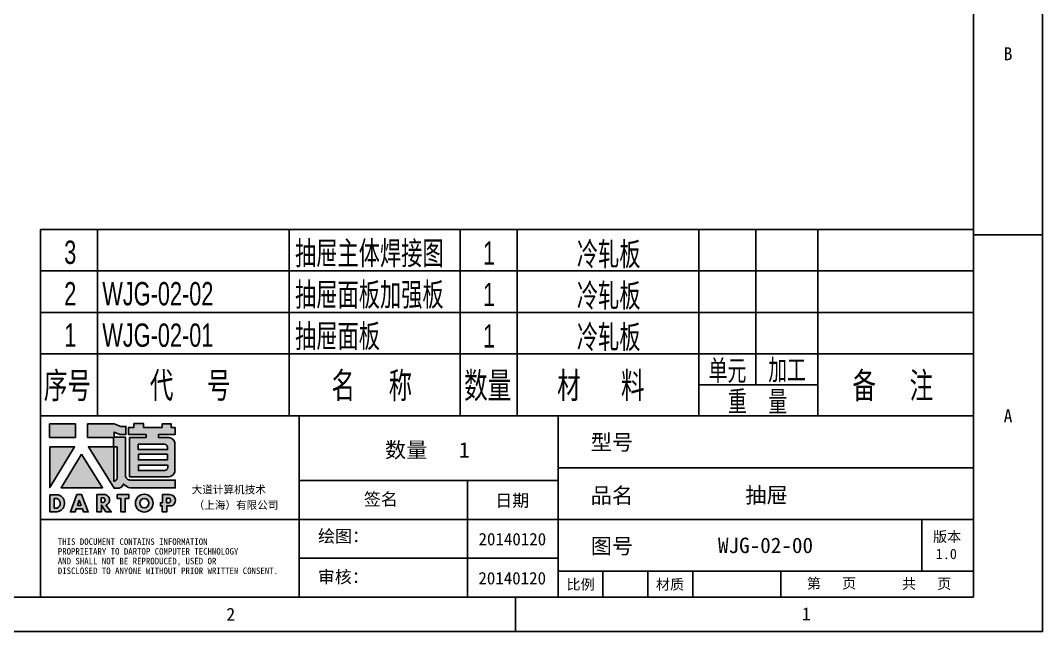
# Model space of a CAD drawing. Header units: millimetres. Extents: x 13106 to 40242, y 18888 to 28426.
# Drawn here: x 22731 to 24116, y 18888 to 19717 of the extents above; entities that cross this region are included whole.
import ezdxf
from ezdxf.enums import TextEntityAlignment as Align

# ---------------------------------------------------------------- set-up
doc = ezdxf.new("R2010")
doc.units = ezdxf.units.MM
for name, color, linetype in [('1轮廓实线层', 7, 'Continuous'), ('2细线层', 4, 'Continuous'), ('4', 7, 'Continuous'), ('6文字层', 3, 'Continuous'), ('print', 30, 'Continuous'), ('图框层', 7, 'Continuous')]:
    doc.layers.add(name, color=color, linetype=linetype)
doc.styles.add('Dartop', font='')
doc.styles.add('hzHT', font='simhei.ttf')
doc.styles.add('PC_TEXTSTYLE', font='arial.ttf', dxfattribs={"width": 0.8})
doc.styles.get('Dartop').set_extended_font_data('FangSong_GB2312')

# ---------------------------------------------------------------- blocks, each defined once
blk = doc.blocks.new('dadao')
for p, q in [((48, 19.2), (44.9, 10.4)), ((51.2, 10.4), (48, 19.2)), ((44.9, 10.4), (51.2, 10.4))]:
    blk.add_line(p, q)
for points in [[(41.8, 121.6), (41.8, 143.7), (-0.4, 143.7), (-0.4, 121.6), (41.8, 121.6)], [(104.8, 122), (104.8, 130.3), (114.1, 126.3), (124.2, 126.3), (124.2, 139.6), (115.9, 139.6), (105.1, 143.9), (61.5, 143.9)], [(61.7, 144), (61.7, 121.3), (103.9, 121.3)], [(113.4, 38.7), (105.1, 38.7), (63, 106.5), (103.9, 106.5), (103.9, 120.9), (103.9, 121.3)], [(109.7, 53.6), (109.7, 106.2), (104.3, 106.2), (104.3, 50.4), (106.6, 50.4)], [(144.6, 94.4), (144.6, 84.8), (192, 84.8), (192, 94.1), (144.9, 94.1)], [(120.2, 45), (119.5, 45), (119.5, 44.6)], [(0, 28), (0, 0), (11.8, 0)], [(0.1, 28), (14, 28)], [(7.1, 21.8), (7.1, 6.1), (12, 6.1)], [(7.1, 21.8), (11.4, 21.8)], [(76.8, 28.2), (76.8, 0), (84.1, 0), (84.1, 11.1), (91.6, -0.1), (100.3, -0.1), (91.7, 11.1)], [(76.8, 28.2), (90.6, 28.2)], [(84, 22.7), (84, 15.3), (87.2, 15.3)], [(84, 22.7), (87.3, 22.7)], [(183.7, 0), (183.7, 9.6), (180.6, 9.6), (180.6, 14.9), (183.8, 14.9), (183.8, 28.1), (196.1, 28.1), (196.5, 28.1)], [(194.9, 22.3), (190.8, 22.3), (190.8, 15), (194.4, 15)], [(183.7, 0), (190.9, 0), (190.9, 9.6), (198.8, 9.6)]]:
    blk.add_lwpolyline(points)
blk.add_lwpolyline([(137.1, 144.2), (137.1, 137.9), (128.3, 137.9), (128.3, 126.5), (157.3, 126.5), (157.3, 121.5), (130.3, 121.5), (130.3, 57.5), (194.4, 57.5, 0.414214), (204.4, 67.5), (204.4, 111.3, 0.414214), (194.4, 121.3), (177.5, 121.3), (177.5, 126.3), (204.7, 126.3), (204.7, 137.7), (198.2, 137.7), (198.2, 143.9), (183.3, 143.9), (183.3, 138), (153, 138), (153, 144.2), (137.1, 144.2)], format="xyb", close=True)
for points in [[(104.8, 122), (123.4, 122), (123.4, 60, 0.414214), (131.4, 52), (204.8, 52), (204.8, 39.1), (131.7, 39.1)], [(144.3, 110.8), (144.3, 101.8), (192.3, 101.8), (192.3, 105.5, 0.414214), (187.3, 110.5), (144.3, 110.5)], [(144.6, 77), (144.6, 67.5), (187.6, 67.5, 0.414214), (192.6, 72.5), (192.6, 76.4), (144.6, 76.4)]]:
    blk.add_lwpolyline(points, format="xyb")
for points in [[(-0.3, 106.2), (40.4, 106.2), (-0.3, 39.7), (-0.3, 106.2)], [(51.7, 94.1), (18.4, 39.3), (86.2, 39.3)], [(43.8, 28.2), (51.8, 28.2), (62.6, -0.1), (55, -0.1), (53.2, 5), (42.9, 5), (41.1, 0), (33.6, 0)], [(110, 28.1), (110, 21.9), (116, 21.9), (116, -0.1), (123.2, -0.1), (123.2, 22), (129.2, 22), (129.2, 28.1), (110, 28.1)]]:
    blk.add_lwpolyline(points, close=True)
for radius in [14.5, 7.44]:
    blk.add_circle((154.2, 14.2), radius)
for centre, radius, start, end in [((99.2, 60.7), 12.6, 305.6399, 325.969), ((111.6, 46.7), 8.19, 282.9811, 347.6627), ((136, 61.7), 22.9, 226.7358, 259.3209), ((8.5, 13.9), 8.49, 294.2143, 69.7177), ((9.6, 14.2), 14.4, 278.6604, 72.3203), ((86.4, 19), 3.8, 282.527, 76.7196), ((88.6, 19.4), 8.95, 290.6073, 77.2124), ((193.7, 18.7), 3.8, 280.9891, 72.5513), ((195.7, 18.6), 9.51, 288.8959, 85.2442)]:
    blk.add_arc(centre, radius, start, end)
blk = doc.blocks.new('PC_MXB_BLOCK')
at = {"layer": '1轮廓实线层'}
for p, q in [((-180, 8), (-180, 0)), ((0, 8), (0, 0))]:
    blk.add_line(p, q, dxfattribs=at)
at = {"layer": '2细线层'}
for p, q in [((-180, 8), (0, 8)), ((-169, 8), (-169, 0)), ((-132, 8), (-132, 0)), ((-99, 8), (-99, 0)), ((-88, 8), (-88, 0)), ((-53, 8), (-53, 0)), ((-42, 8), (-42, 0)), ((-30, 8), (-30, 0)), ((-180, 0), (0, 0))]:
    blk.add_line(p, q, dxfattribs=at)
at = {"layer": '6文字层', "style": 'PC_TEXTSTYLE'}
for tag, width, p, p2 in [('序号', 0.769182, (-178.38, 1.35), (-170.09, 1.35)), ('代号', 3.14773, (-168.05, 1.35), (-134.11, 1.35)), ('名称', 2.802424, (-130.87, 1.2), (-100.28, 1.2)), ('数量', 0.817449, (-97.88, 1.2), (-89, 1.2)), ('材料', 2.943328, (-86.43, 1.01), (-54.3, 1.01)), ('单重', 0.854038, (-52.21, 0.89), (-43, 0.89)), ('总重', 0.958888, (-41.2, 1.27), (-30.86, 1.27)), ('备注', 2.494074, (-28.61, 1.02), (-1.16, 1.02))]:
    blk.add_attdef(tag, text='', height=4.5, dxfattribs=dict(at, width=width)).set_placement(p, p2, align=Align.FIT)
blk = doc.blocks.new('PC_MXBTITLERECORD')
at = {"layer": '1轮廓实线层'}
for p, q in [((-180, 0), (-180, 12)), ((0, 0), (0, 12))]:
    blk.add_line(p, q, dxfattribs=at)
at = {"layer": '2细线层'}
for p, q in [((-169, 12), (-169, 0)), ((-132, 12), (-132, 0)), ((-99, 12), (-99, 0)), ((-88, 12), (-88, 0)), ((-53, 12), (-53, 0)), ((-42, 12), (-42, 6)), ((-30, 12), (-30, 0)), ((-30, 6), (-53, 6))]:
    blk.add_line(p, q, dxfattribs=at)
at = {"style": 'PC_TEXTSTYLE', "flags": 1}
blk.add_attdef('Fo oFShowMe', (-53, 6), '', height=0.00000005, dxfattribs=at)
at = {"layer": '6文字层', "style": 'PC_TEXTSTYLE', "width": 0.667}
for s, height, p in [('单元', 4, (-47.45, 8.84)), ('加工', 4, (-35.96, 8.94)), ('序号', 5, (-174.77, 6)), ('代     号', 5, (-151.09, 6)), ('名     称', 5, (-116.06, 6)), ('数量', 5, (-93.71, 6)), ('材      料', 5, (-71.89, 6)), ('备     注', 5, (-15.57, 6)), ('重    量', 4, (-41.65, 2.94))]:
    blk.add_text(s, height=height, dxfattribs=at).set_placement(p, align=Align.MIDDLE)

msp = doc.modelspace()

# ---------------------------------------------------------------- hatches: boundary and pattern name
h = msp.add_hatch(color=0)
h.paths.add_polyline_path([(22940.605, 19164.617), (22935.208, 19164.617), (22935.208, 19169.75), (22922.873, 19169.75), (22922.873, 19164.873), (22897.689, 19164.873), (22897.689, 19170.007), (22884.5, 19170.007), (22884.5, 19164.778), (22877.212, 19164.778), (22877.212, 19155.314), (22901.262, 19155.314), (22901.262, 19151.128), (22878.851, 19151.128), (22878.851, 19098.131), (22932.054, 19098.131, 0.41421356), (22940.348, 19106.424), (22940.348, 19142.718, 0.41421356), (22932.054, 19151.011), (22917.99, 19151.011), (22917.99, 19155.119), (22940.605, 19155.119)])
h.paths.add_polyline_path([(22926.179, 19142.027, -0.41421356), (22930.326, 19137.88), (22930.326, 19134.839), (22890.493, 19134.839), (22890.493, 19142.027)], flags=16)
h.paths.add_polyline_path([(22930.068, 19128.421), (22930.068, 19120.72), (22890.751, 19120.72), (22890.751, 19128.421)], flags=16)
h.paths.add_polyline_path([(22930.582, 19113.789), (22930.582, 19110.492, -0.41421356), (22926.436, 19106.345), (22890.751, 19106.345), (22890.751, 19113.789)], flags=16)
for points in [[(22805.471, 19169.56), (22770.478, 19169.56), (22770.478, 19151.278), (22805.471, 19151.278)], [(22804.344, 19138.486), (22770.572, 19138.486), (22770.572, 19083.344)], [(22813.706, 19128.479), (22786.098, 19082.977), (22842.315, 19082.977)], [(22878.01, 19073.667), (22862.034, 19073.667), (22862.034, 19068.598), (22867.018, 19068.598), (22867.018, 19050.333), (22872.987, 19050.333), (22872.987, 19068.61), (22878.01, 19068.61)]]:
    msp.add_hatch(color=0).paths.add_polyline_path(points)
h = msp.add_hatch(color=0)
h.paths.add_polyline_path([(22857.765, 19158.449), (22865.488, 19155.113), (22873.838, 19155.113), (22873.838, 19166.164), (22866.949, 19166.164), (22857.974, 19169.708), (22822.006, 19169.708), (22822.006, 19151.019), (22857.002, 19151.019), (22857.002, 19150.641), (22857.002, 19138.695), (22823.066, 19138.695), (22857.971, 19082.52), (22864.884, 19082.52, 0.27937482), (22869.929, 19087.427), (22869.929, 19087.686), (22870.539, 19087.686, 0.14314537), (22880.055, 19082.843), (22940.71, 19082.843), (22940.71, 19093.497), (22879.797, 19093.497, -0.41421356), (22873.162, 19100.132), (22873.162, 19151.609), (22857.765, 19151.609)])
h.paths.add_polyline_path([(22857.355, 19138.456), (22861.802, 19138.456), (22861.802, 19094.856, -0.08893574), (22859.225, 19092.206), (22857.339, 19092.206)], flags=16)
h = msp.add_hatch(color=0)
h.paths.add_polyline_path([(22782.406, 19073.584), (22770.82, 19073.584), (22770.82, 19050.402), (22780.578, 19050.402, 0.79301591)])
h.paths.add_polyline_path([(22780.75, 19055.479), (22776.699, 19055.479), (22776.699, 19068.507), (22780.303, 19068.507, -0.67136089)], flags=16)
h = msp.add_hatch(color=0)
h.paths.add_polyline_path([(22813.793, 19073.774), (22807.181, 19073.774), (22798.678, 19050.377), (22804.941, 19050.377), (22806.415, 19054.524), (22814.9, 19054.524), (22816.406, 19050.327), (22822.719, 19050.327)])
h.paths.add_polyline_path([(22813.279, 19058.993), (22808.022, 19058.993), (22810.602, 19066.345)], flags=16)
h = msp.add_hatch(color=0)
h.paths.add_polyline_path([(22845.934, 19073.758), (22834.538, 19073.758), (22834.538, 19050.365), (22840.56, 19050.365), (22840.56, 19059.639), (22846.75, 19050.281), (22854.026, 19050.281), (22846.903, 19059.58, 0.74405494)])
h.paths.add_polyline_path([(22840.505, 19063.101), (22840.505, 19069.244), (22843.197, 19069.244, -0.79680897), (22843.156, 19063.101)], flags=16)
h = msp.add_hatch(color=0)
h.paths.add_polyline_path([(22886.695, 19062.145, 1), (22910.716, 19062.145, 1)])
h.paths.add_polyline_path([(22904.876, 19062.145, -1), (22892.536, 19062.145, -1)], flags=16)
h = msp.add_hatch(color=0)
h.paths.add_polyline_path([(22933.756, 19073.702), (22933.412, 19073.702), (22923.253, 19073.702), (22923.253, 19062.785), (22920.558, 19062.785), (22920.558, 19058.353), (22923.209, 19058.353), (22923.209, 19050.406), (22929.14, 19050.406), (22929.14, 19058.384), (22935.656, 19058.384, 0.81230381)])
h.paths.add_polyline_path([(22929.052, 19062.815), (22929.052, 19068.922), (22932.427, 19068.922, -0.77821343), (22932.082, 19062.815)], flags=16)

# ---------------------------------------------------------------- linework, layer by layer
at = {"color": 0}
for p, q in [((24022.47, 20899.705), (24022.47, 18934.813)), ((24116.036, 19426.036), (24022.47, 19426.036)), ((24022.47, 19180.425), (22757.905, 19180.425)), ((22757.905, 18934.813), (22757.905, 19180.425)), ((23108.779, 19180.425), (23108.779, 18934.813)), ((23459.652, 18934.813), (23459.652, 19180.425)), ((23459.652, 19110.25), (24022.47, 19110.25)), ((23108.779, 19092.707), (23459.652, 19092.707)), ((23336.847, 19092.707), (23336.847, 18934.813)), ((22757.905, 19040.076), (23108.779, 19040.076)), ((23108.779, 19040.076), (24022.47, 19040.076)), ((23952.295, 18969.901), (23952.295, 19040.076)), ((23108.779, 18987.445), (23459.652, 18987.445)), ((23459.652, 18969.901), (24022.47, 18969.901)), ((23520.3, 18934.813), (23520.3, 18969.901)), ((23580.947, 18934.813), (23580.947, 18969.901)), ((23642.092, 18934.813), (23642.092, 18969.901)), ((23761.246, 18934.813), (23761.246, 18969.901)), ((24022.47, 18934.813), (21237.516, 18934.813)), ((23401.914, 18888.03), (23401.914, 18934.813))]:
    msp.add_line(p, q, dxfattribs=at)
at = {"layer": 'print'}
msp.add_lwpolyline([(21143.949, 20946.488), (24116.036, 20946.488), (24116.036, 18888.03), (21143.949, 18888.03)], close=True, dxfattribs=at)

# ---------------------------------------------------------------- block references
at = {"color": 0, "xscale": 0.8293373375670361, "yscale": 0.8293373376302287, "zscale": 0.8293373376379277}
msp.add_blockref('dadao', (22770.82, 19050.402), dxfattribs=at)
at = {"layer": '图框层'}
ref = msp.add_blockref('PC_MXB_BLOCK', (24022.47, 19377.135), dxfattribs=dict(at, xscale=7.025356800000001, yscale=7.025356800000001, zscale=7.025356800000001))
ref.add_attrib('材料', '冷轧板', dxfattribs={"layer": '6文字层', "height": 31.6141, "style": 'PC_TEXTSTYLE', "width": 0.667}).set_placement((23528.105, 19384.233), align=Align.CENTER)
ref.add_attrib('序号', '3', dxfattribs={"layer": '6文字层', "height": 31.614, "style": 'PC_TEXTSTYLE', "width": 0.667}).set_placement((22798.407, 19386.611), align=Align.CENTER)
ref.add_attrib('名称', '抽屉主体焊接图', (23103.084, 19385.534), dxfattribs={"layer": '6文字层', "height": 31.6141, "style": 'PC_TEXTSTYLE', "width": 0.667})
ref.add_attrib('数量', '1', dxfattribs={"layer": '6文字层', "height": 31.614, "style": 'PC_TEXTSTYLE', "width": 0.667}).set_placement((23366.021, 19385.534), align=Align.CENTER)
ref = msp.add_blockref('PC_MXB_BLOCK', (24022.47, 19320.932), dxfattribs=dict(at, xscale=7.025356800000001, yscale=7.025356800000001, zscale=7.025356800000001))
ref.add_attrib('材料', '冷轧板', dxfattribs={"layer": '6文字层', "height": 31.6141, "style": 'PC_TEXTSTYLE', "width": 0.667}).set_placement((23528.105, 19328.03), align=Align.CENTER)
ref.add_attrib('代号', 'WJG-02-02', (22841.881, 19330.408), dxfattribs={"layer": '6文字层', "height": 31.6141, "style": 'PC_TEXTSTYLE', "width": 0.667})
ref.add_attrib('序号', '2', dxfattribs={"layer": '6文字层', "height": 31.614, "style": 'PC_TEXTSTYLE', "width": 0.667}).set_placement((22798.407, 19330.408), align=Align.CENTER)
ref.add_attrib('名称', '抽屉面板加强板', (23103.084, 19329.331), dxfattribs={"layer": '6文字层', "height": 31.6141, "style": 'PC_TEXTSTYLE', "width": 0.667})
ref.add_attrib('数量', '1', dxfattribs={"layer": '6文字层', "height": 31.614, "style": 'PC_TEXTSTYLE', "width": 0.667}).set_placement((23366.021, 19329.331), align=Align.CENTER)
ref = msp.add_blockref('PC_MXB_BLOCK', (24022.47, 19264.729), dxfattribs=dict(at, xscale=7.025356800000001, yscale=7.025356800000001, zscale=7.025356800000001))
ref.add_attrib('材料', '冷轧板', dxfattribs={"layer": '6文字层', "height": 31.6141, "style": 'PC_TEXTSTYLE', "width": 0.667}).set_placement((23528.105, 19271.827), align=Align.CENTER)
ref.add_attrib('代号', 'WJG-02-01', (22841.881, 19274.206), dxfattribs={"layer": '6文字层', "height": 31.6141, "style": 'PC_TEXTSTYLE', "width": 0.667})
ref.add_attrib('序号', '1', dxfattribs={"layer": '6文字层', "height": 31.614, "style": 'PC_TEXTSTYLE', "width": 0.667}).set_placement((22798.407, 19274.206), align=Align.CENTER)
ref.add_attrib('名称', '抽屉面板', (23103.084, 19273.128), dxfattribs={"layer": '6文字层', "height": 31.6141, "style": 'PC_TEXTSTYLE', "width": 0.667})
ref.add_attrib('数量', '1', dxfattribs={"layer": '6文字层', "height": 31.614, "style": 'PC_TEXTSTYLE', "width": 0.667}).set_placement((23366.021, 19273.128), align=Align.CENTER)
at = {"layer": '图框层', "xscale": 7.025356800000001, "yscale": 7.025356800000001, "zscale": 7.025356800000001}
msp.add_blockref('PC_MXBTITLERECORD', (24022.47, 19180.425), dxfattribs=at)

# ---------------------------------------------------------------- texts
at = {"color": 0}
for s, height, style, p in [('B', 17.544, 'Dartop', (24069.253, 19671.648)), ('A', 17.544, 'Dartop', (24069.253, 19180.425)), ('型号', 21.0524, 'hzHT', (23532.469, 19144.725)), ('数量   1', 21.0524, 'hzHT', (23282.329, 19134.419)), ('签名', 16.8419, 'hzHT', (23219.283, 19067.533)), ('日期', 16.8419, 'hzHT', (23397.37, 19065.806)), ('品名', 21.0524, 'hzHT', (23532.469, 19072.675)), ('抽屉', 21.0524, 'hzHT', (23741.984, 19073.071)), ('20140120', 16.8419, 'hzHT', (23397.543, 19013.383)), ('版本', 14.0349, 'hzHT', (23986.706, 19016.788)), ('图号', 21.0524, 'hzHT', (23532.469, 19004.074)), ('WJG-02-00', 21.0524, 'hzHT', (23740.597, 19004.99)), ('1.0', 14.0349, 'hzHT', (23985.651, 18993.345)), ('20140120', 16.8419, 'hzHT', (23397.33, 18960.411)), ('第   页', 14.0349, 'hzHT', (23830.077, 18953.447)), ('比例', 14.0349, 'hzHT', (23490.12, 18951.992)), ('材质', 14.0349, 'hzHT', (23611.198, 18951.992)), ('共   页', 14.0349, 'hzHT', (23959, 18952.936)), ('2', 17.544, 'Dartop', (23015.953, 18911.422)), ('1', 17.544, 'Dartop', (23795.872, 18911.978))]:
    msp.add_text(s, height=height, dxfattribs=dict(at, style=style)).set_placement(p, align=Align.MIDDLE_CENTER)
at = {"color": 0, "style": 'hzHT'}
for s, height, p in [('绘图：', 16.8419, (23134.262, 19009.059)), ('THIS DOCUMENT CONTAINS INFORMATION', 8.77184, (22781.587, 19005.603)), ('PROPRIETARY TO DARTOP COMPUTER TECHNOLOGY', 8.77184, (22781.587, 18992.445)), ('AND SHALL NOT BE REPRODUCED, USED OR', 8.77184, (22781.587, 18979.287)), ('DISCLOSED TO ANYONE WITHOUT PRIOR WRITTEN CONSENT.', 8.77184, (22781.587, 18966.13)), ('审核：', 16.8419, (23134.053, 18953.791))]:
    msp.add_text(s, height=height, dxfattribs=at).set_placement(p)
at = {"layer": '4', "color": 0, "style": 'hzHT'}
for s, p in [('大道计算机技术', (22963.013, 19075.276)), ('（上海）有限公司', (22965.662, 19054.296))]:
    msp.add_text(s, height=10.5262, dxfattribs=at).set_placement(p)

doc.saveas('drawing.dxf')
